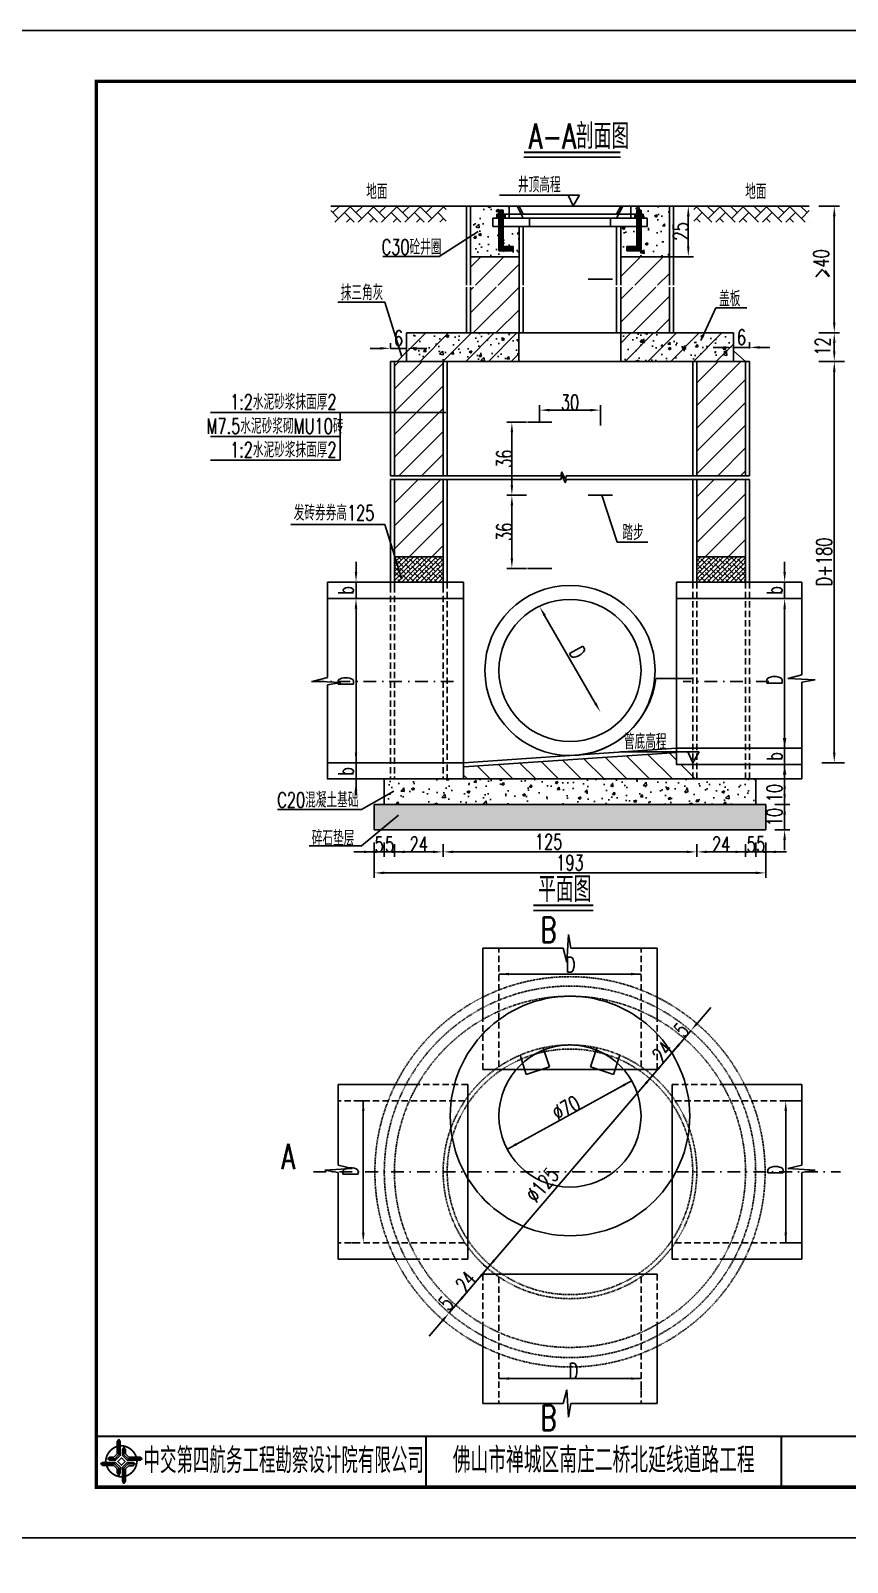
# Model space of a CAD drawing. Extents: x 5781 to 12795, y 1434 to 2653.
# Drawn here: x 8636.8 to 8797.8, y 2089.3 to 2391.2 of the extents above; entities that cross this region are included whole.
import ezdxf
from ezdxf.enums import TextEntityAlignment as Align

# ---------------------------------------------------------------- set-up
doc = ezdxf.new("R2010")
doc.units = 0
doc.header["$LTSCALE"] = 5
doc.header["$PDMODE"] = 32
doc.header["$PDSIZE"] = 0.3
doc.linetypes.add('DASHDOT', pattern=[1, 0.5, -0.25, 0, -0.25])
doc.linetypes.add('HIDDEN', pattern=[0.375, 0.25, -0.125])
doc.layers.get('0').update_dxf_attribs({"linetype": 'CONTINUOUS'})
doc.layers.get('Defpoints').update_dxf_attribs({"linetype": 'CONTINUOUS'})
for name, color, linetype in [('YOLLOW', 7, 'CONTINUOUS'), ('中心线', 2, 'DASHDOT'), ('图框', 7, 'CONTINUOUS'), ('填充', 8, 'CONTINUOUS'), ('尺寸标注', 4, 'CONTINUOUS'), ('文字', 7, 'CONTINUOUS'), ('文字字符', 7, 'CONTINUOUS'), ('结构', 7, 'CONTINUOUS'), ('结构1', 1, 'CONTINUOUS'), ('结构2', 7, 'CONTINUOUS'), ('钢筋', 1, 'CONTINUOUS'), ('钢筋2', 3, 'CONTINUOUS')]:
    doc.layers.add(name, color=color, linetype=linetype)
doc.styles.get("Standard").update_dxf_attribs({"font": 'simplex1.shx', "width": 0.7, "bigfont": 'hztxt.shx'})
doc.dimstyles.new('比例1：40', dxfattribs={"dimtxt": 3, "dimasz": 2, "dimexe": 1, "dimexo": 1, "dimgap": 0.5, "dimtad": 1, "dimlfac": 4, "dimzin": 13, "dimdsep": 46, "dimtxsty": 'Standard', "dimcen": -0.09, "dimclrd": 256, "dimclre": 256, "dimclrt": 7, "dimaunit": 1, "dimadec": 0, "dimazin": 0, "dimtfac": 0.0005, "dimtix": 1, "dimtmove": 2, "dimatfit": 3, "dimfxl": 0, "dimtolj": 1, "dimtzin": 13, "dimarcsym": 0})

# ---------------------------------------------------------------- blocks, each defined once
blk = doc.blocks.new('tb')
at = {"lineweight": -3}
h = blk.add_hatch(color=256, dxfattribs=at)
h.paths.add_polyline_path([(-1.23, -0.13), (-3.78, -0.14), (-4.14, -0.41), (-1.4, -0.44), (-0.56, -1.24), (-0.54, -2.62), (-0.27, -2.2), (-0.26, -1.06)])
h.paths.add_polyline_path([(0.13, -1.08), (0.14, -3.86), (0.41, -4.26), (0.44, -1.24), (1.25, -0.43), (2.66, -0.43), (2.26, -0.16), (1.07, -0.15)])
h.paths.add_polyline_path([(1.08, 0.3), (3.62, 0.3), (4.02, 0.56), (1.25, 0.57), (0.43, 1.39), (0.43, 2.8), (0.16, 2.41), (0.15, 1.24)])
h.paths.add_polyline_path([(-0.28, 1.21), (-0.28, 3.99), (-0.56, 4.39), (-0.57, 1.41), (-1.38, 0.6), (-2.74, 0.56), (-2.33, 0.3), (-1.2, 0.29)])
for p, q in [((-0.56, 4.39), (-0.57, 1.41)), ((-1.38, 0.6), (-2.74, 0.56)), ((-0.57, 1.41), (-1.38, 0.6)), ((0.43, 2.8), (0.43, 1.39)), ((0.43, 1.39), (1.25, 0.57)), ((1.25, 0.57), (4.02, 0.56)), ((-4.14, -0.41), (-1.4, -0.44)), ((-1.4, -0.44), (-0.56, -1.24)), ((-0.56, -1.24), (-0.54, -2.62)), ((0.41, -4.26), (0.44, -1.24)), ((0.44, -1.24), (1.25, -0.43)), ((1.25, -0.43), (2.66, -0.43))]:
    blk.add_line(p, q, dxfattribs=at)
at = {"lineweight": -3, "const_width": 0.35, "flags": 128}
for points in [[(-0.9, 3.02, 0.324167), (-3.16, -0.14)], [(2.88, 0.92, 0.324403), (-0.24, 3.15)], [(0.75, -2.86, 0.325418), (3.02, 0.26)], [(-2.98, -0.76, 0.322976), (0.14, -2.98)]]:
    blk.add_lwpolyline(points, format="xyb", dxfattribs=at)
at = {"lineweight": -3, "flags": 128}
for points in [[(-0.9, 3.99), (-0.9, 1.58), (-1.53, 0.91), (-2.34, 0.91), (-2.74, 0.56), (-2.33, 0.3), (-1.2, 0.29), (-0.28, 1.21), (-0.28, 3.99), (-0.56, 4.39)], [(-0.04, 0.77), (0.68, 0.04), (-0.04, -0.69), (-0.77, 0.05)], [(3.62, 0.92), (1.43, 0.92), (0.77, 1.54), (0.77, 2.38), (0.43, 2.8), (0.16, 2.41), (0.15, 1.24), (1.08, 0.3), (3.62, 0.3), (4.02, 0.56)], [(-3.73, -0.76), (-1.54, -0.76), (-0.89, -1.39), (-0.89, -2.21), (-0.54, -2.62), (-0.27, -2.2), (-0.26, -1.06), (-1.23, -0.13), (-3.78, -0.14), (-4.14, -0.41)], [(0.75, -3.85), (0.75, -1.43), (1.4, -0.78), (2.26, -0.78), (2.66, -0.43), (2.26, -0.16), (1.07, -0.15), (0.13, -1.08), (0.14, -3.86), (0.41, -4.26)]]:
    blk.add_lwpolyline(points, close=True, dxfattribs=at)
blk = doc.blocks.new('DIM')
at = {"layer": '尺寸标注'}
blk.add_solid([(-1, -0.125), (-1, 0.125), (0, 0)], dxfattribs=at)
blk = doc.blocks.new('123')
at = {"layer": '图框'}
blk.add_lwpolyline([(6201.38, 2092.12), (6201.38, 2389.12), (5781.38, 2389.12), (5781.38, 2092.12)], close=True, dxfattribs=at)
blk = doc.blocks.new('*D1805')
at = {"layer": 'Defpoints', "color": 0, "ltscale": 0.5}
for p in [(8787.35, 2249.75), (8785.46, 2246.55), (8787.35, 2246.55)]:
    blk.add_point(p, dxfattribs=at)
at = {"layer": '尺寸标注', "lineweight": -2, "ltscale": 0.5}
for p, q in [((8785.46, 2251.75), (8785.46, 2253.75)), ((8786.35, 2249.75), (8784.46, 2249.75)), ((8785.46, 2249.75), (8785.46, 2246.55)), ((8786.35, 2246.55), (8784.46, 2246.55)), ((8785.46, 2244.55), (8785.46, 2242.55))]:
    blk.add_line(p, q, dxfattribs=at)
at = {"layer": '尺寸标注', "ltscale": 0.5}
for points in [[(8785.12, 2251.75), (8785.79, 2251.75), (8785.46, 2249.75)], [(8785.12, 2244.55), (8785.79, 2244.55), (8785.46, 2246.55)]]:
    blk.add_solid(points, dxfattribs=at)
at = {"layer": '尺寸标注', "color": 7, "ltscale": 0.5, "insert": (8783.46, 2248.15), "char_height": 3, "attachment_point": 5, "rotation": 90}
blk.add_mtext('\\A1;b', dxfattribs=at)

msp = doc.modelspace()

# ---------------------------------------------------------------- hatches: boundary and pattern name
at = {"layer": '填充'}
h = msp.add_hatch(dxfattribs=at)
h.set_pattern_fill('AR-HBONE', color=8, scale=0.016, style=0)
h.set_pattern_definition([(45, (8990.6591, 2148.3971), (2e-16, 2.2989456), [4.8768, -1.6256]), (135, (8991.8086, 2149.5466), (2e-16, 2.2989456), [4.8768, -1.6256])])
h.paths.add_polyline_path([(8718.7482, 2356.5997), (8695.9823, 2356.5997), (8695.9823, 2353.3997), (8718.7482, 2353.3997)])
h = msp.add_hatch(dxfattribs=at)
h.set_pattern_fill('AR-CONC', color=8, scale=0.03, style=0)
h.set_pattern_definition([(50, (7427.643, 2790.806), (5.46554, -0.478173), [0.5715, -6.2865]), (355, (7427.643, 2790.806), (-1.057285, 5.7317), [0.4572, -5.0292]), (100.451, (7428.0986, 2790.766), (4.408275, 5.2535), [0.4857, -5.3427]), (46.1842, (7427.643, 2792.33), (8.13237, -1.26127), [0.85725, -9.42975]), (96.6356, (7428.321, 2792.225), (7.122127, 7.422767), [0.72855, -8.01405]), (351.184, (7427.643, 2792.33), (7.12214, 7.422754), [0.6858, -7.5438]), (21, (7428.405, 2791.949), (4.548446, -3.067966), [0.5715, -6.2865]), (326, (7428.405, 2791.949), (1.85406, 5.52564), [0.4572, -5.0292]), (71.4514, (7428.784, 2791.6933), (6.402495, 2.457686), [0.4857, -5.3427]), (37.5, (7427.6431, 2790.806), (0.092658, 2.5366512), [0, -4.96824, 0, -5.1054, 0, -5.04825]), (7.5, (7427.643, 2790.806), (2.00459, 3.005417), [0, -2.91084, 0, -4.85394, 0, -1.92405]), (327.5, (7425.9439, 2790.806), (4.067718, -0.1718623), [0, -1.905, 0, -5.9436, 0, -7.8867]), (317.5, (7425.182, 2790.806), (4.443875, 0.762795), [0, -2.4765, 0, -3.94716, 0, -5.6007])])
h.paths.add_polyline_path([(8729.1482, 2352.6004), (8727.9482, 2352.6004), (8727.9482, 2354.2004), (8728.7482, 2354.2004), (8728.7482, 2355.0004), (8729.1482, 2355.0004), (8729.1482, 2355.8004), (8729.9482, 2355.8004), (8729.9482, 2355.0004), (8731.1482, 2355.0004), (8731.1482, 2356.5618), (8723.5482, 2356.5618), (8723.5482, 2346.6004), (8733.1482, 2346.6004), (8733.1482, 2352.6004), (8731.1482, 2352.6004), (8729.9482, 2352.6004), (8729.9482, 2348.6004), (8731.9482, 2348.6004), (8731.9482, 2347.8004), (8729.1482, 2347.8004)])
h.paths.add_polyline_path([(8762.7482, 2356.5618), (8755.1482, 2356.5618), (8755.1482, 2355.0004), (8756.3482, 2355.0004), (8756.3482, 2355.8004), (8757.1482, 2355.8004), (8757.1482, 2355.0004), (8757.5482, 2355.0004), (8757.5482, 2354.2004), (8758.3482, 2354.2004), (8758.3482, 2352.6004), (8757.1482, 2352.6004), (8757.1482, 2347.8004), (8754.3482, 2347.8004), (8754.3482, 2348.6004), (8756.3482, 2348.6004), (8756.3482, 2352.6004), (8753.1482, 2352.6004), (8753.1482, 2346.6004), (8762.7482, 2346.6004)])
h = msp.add_hatch(dxfattribs=at)
h.set_pattern_fill('AR-HBONE', color=8, scale=0.016, style=0)
h.set_pattern_definition([(135, (8495.6374, 2148.3971), (-2e-16, 2.2989456), [4.8768, -1.6256]), (45, (8494.4879, 2149.5466), (-2e-16, 2.2989456), [4.8768, -1.6256])])
h.paths.add_polyline_path([(8767.5482, 2356.5997), (8790.3142, 2356.5997), (8790.3142, 2353.3997), (8767.5482, 2353.3997)])
h = msp.add_hatch(dxfattribs=at)
h.set_pattern_fill('ANSI31', color=8, style=0)
h.set_pattern_definition([(45, (7427.643, 2790.806), (-2.245064, 2.245064), [])])
h.paths.add_polyline_path([(8733.1482, 2341.0124), (8733.1482, 2346.6004), (8723.5482, 2346.6004), (8723.5482, 2341.0124)])
h.paths.add_polyline_path([(8723.5482, 2340.6378), (8723.5482, 2331.5997), (8733.1482, 2331.5997), (8733.1482, 2340.6378)])
h.paths.add_polyline_path([(8753.1482, 2331.5997), (8762.7482, 2331.5997), (8762.7482, 2340.6378), (8753.1482, 2340.6378)])
h.paths.add_polyline_path([(8753.1482, 2341.0124), (8762.7482, 2341.0124), (8762.7482, 2346.6004), (8753.1482, 2346.6004)])
h.paths.add_polyline_path([(8768.1482, 2303.45), (8777.7482, 2303.45), (8777.7482, 2325.9997), (8768.1482, 2325.9997)])
h.paths.add_polyline_path([(8718.1482, 2325.9997), (8708.5482, 2325.9997), (8708.5482, 2303.45), (8718.1482, 2303.45)])
h = msp.add_hatch(dxfattribs=at)
h.set_pattern_fill('AR-CONC', color=256, scale=0.03, style=0)
h.set_pattern_definition([(50, (7427.643, 2773.213), (5.46554, -0.478173), [0.5715, -6.2865]), (355, (7427.643, 2773.213), (-1.057285, 5.7317), [0.4572, -5.0292]), (100.451, (7428.0986, 2773.1734), (4.408275, 5.2535), [0.4857, -5.3427]), (46.1842, (7427.643, 2774.737), (8.13237, -1.26127), [0.85725, -9.42975]), (96.6356, (7428.321, 2774.632), (7.122127, 7.422767), [0.72855, -8.01405]), (351.184, (7427.643, 2774.737), (7.12214, 7.422754), [0.6858, -7.5438]), (21, (7428.405, 2774.356), (4.548446, -3.067966), [0.5715, -6.2865]), (326, (7428.405, 2774.356), (1.85406, 5.52564), [0.4572, -5.0292]), (71.4514, (7428.784, 2774.1006), (6.402495, 2.457686), [0.4857, -5.3427]), (37.5, (7427.6431, 2773.2132), (0.092658, 2.5366512), [0, -4.96824, 0, -5.1054, 0, -5.04825]), (7.5, (7427.643, 2773.2132), (2.00459, 3.005417), [0, -2.91084, 0, -4.85394, 0, -1.92405]), (327.5, (7425.9439, 2773.2132), (4.067718, -0.1718623), [0, -1.905, 0, -5.9436, 0, -7.8867]), (317.5, (7425.182, 2773.2132), (4.443875, 0.762795), [0, -2.4765, 0, -3.94716, 0, -5.6007])])
h.paths.add_polyline_path([(8733.0572, 2325.9997), (8733.0572, 2331.5997), (8710.9482, 2331.5997), (8710.9482, 2325.9997)])
h.paths.add_polyline_path([(8753.1482, 2331.5997), (8753.1482, 2325.9997), (8775.3482, 2325.9997), (8775.3482, 2331.5997)])
h = msp.add_hatch(dxfattribs=at)
h.set_pattern_fill('ANSI31', color=8, style=0)
h.set_pattern_definition([(45, (7121.7548, 1483.5654), (-2.245064, 2.245064), [])])
h.paths.add_polyline_path([(8718.1482, 2302.7259), (8708.5482, 2302.7259), (8708.5482, 2287.7909), (8708.6433, 2287.4836), (8718.1482, 2287.4836)])
h.paths.add_polyline_path([(8768.1482, 2287.4836), (8777.7482, 2287.4836), (8777.7482, 2302.7259), (8768.1482, 2302.7259)])
h = msp.add_hatch(dxfattribs=at)
h.set_pattern_fill('ANSI38', color=8, scale=0.2, style=0)
h.set_pattern_definition([(45, (7121.7548, 1483.56543), (-0.4490128, 0.4490128), []), (135, (7121.7548, 1483.56543), (-1.34703842, 0.4490128), [1.5875, -0.9525])])
h.paths.add_polyline_path([(8718.1482, 2287.4836), (8708.5482, 2287.4836), (8708.5482, 2282.4836), (8718.1482, 2282.4836)])
h.paths.add_polyline_path([(8777.7482, 2287.4836), (8768.1482, 2287.4836), (8768.1482, 2282.4836), (8777.7482, 2282.4836)])
h = msp.add_hatch(dxfattribs=at)
h.set_pattern_fill('ANSI31', color=8, style=0)
h.set_pattern_definition([(135, (17486.2965, 0), (2.245064, 2.245064), [])])
h.paths.add_polyline_path([(8764.2022, 2248.949), (8764.2022, 2246.5472), (8767.3482, 2246.5472), (8768.1482, 2246.5472), (8768.1482, 2243.7061), (8722.1482, 2243.7061), (8722.2022, 2246.1079)])
h = msp.add_hatch(dxfattribs=at)
h.set_pattern_fill('AR-CONC', color=8, scale=0.03, style=0)
h.set_pattern_definition([(50, (7961.755, 1187.5654), (5.46554, -0.478173), [0.5715, -6.2865]), (355, (7961.755, 1187.5654), (-1.057285, 5.7317), [0.4572, -5.0292]), (100.451, (7962.2103, 1187.5256), (4.408275, 5.2535), [0.4857, -5.3427]), (46.1842, (7961.755, 1189.0894), (8.13237, -1.26127), [0.85725, -9.42975]), (96.6356, (7962.4325, 1188.984), (7.122127, 7.422767), [0.72855, -8.01405]), (351.184, (7961.755, 1189.0894), (7.12214, 7.422754), [0.6858, -7.5438]), (21, (7962.517, 1188.7084), (4.548446, -3.067966), [0.5715, -6.2865]), (326, (7962.517, 1188.7084), (1.85406, 5.52564), [0.4572, -5.0292]), (71.4514, (7962.896, 1188.453), (6.402495, 2.457686), [0.4857, -5.3427]), (37.5, (7961.7548, 1187.5654), (0.092658, 2.5366512), [0, -4.96824, 0, -5.1054, 0, -5.04825]), (7.5, (7961.7548, 1187.5654), (2.00459, 3.005417), [0, -2.91084, 0, -4.85394, 0, -1.92405]), (327.5, (7960.0556, 1187.5654), (4.067718, -0.1718623), [0, -1.905, 0, -5.9436, 0, -7.8867]), (317.5, (7959.2936, 1187.5654), (4.443875, 0.762795), [0, -2.4765, 0, -3.94716, 0, -5.6007])])
h.paths.add_polyline_path([(8779.7482, 2238.7061), (8779.7482, 2243.7061), (8706.5482, 2243.7061), (8706.5482, 2238.7061)])
at = {"layer": '尺寸标注'}
h = msp.add_hatch(dxfattribs=at)
h.set_pattern_fill('ANSI31', color=256, style=0)
h.set_pattern_definition([(45, (7427.643, 2773.2132), (-2.245064, 2.245064), [])])
h.paths.add_polyline_path([(8733.0572, 2325.9997), (8733.0572, 2331.5997), (8710.9482, 2331.5997), (8710.9482, 2325.9997)])
h.paths.add_polyline_path([(8775.3482, 2325.9997), (8775.3482, 2331.5997), (8753.1482, 2331.5997), (8753.1482, 2325.9997)])
h = msp.add_hatch(dxfattribs=at)
h.set_pattern_fill('AR-SAND', color=8, scale=0.03, style=0)
h.set_pattern_definition([(37.5, (7961.7548, 1187.5654), (-0.0480009, 1.4682397), [0, -1.15824, 0, -1.2954, 0, -1.23825]), (7.5, (7961.7548, 1187.5654), (1.3485698, 2.1504753), [0, -0.62484, 0, -1.04394, 0, -0.40005]), (327.5, (7960.8176, 1187.5654), (2.3729771, 0.0043116), [0, -0.381, 0, -1.3716, 0, -1.7907]), (317.5, (7960.8176, 1187.5654), (2.2906694, 0.668788), [0, -0.1905, 0, -0.89916, 0, -1.0287])])
h.paths.add_polyline_path([(8781.7482, 2238.7061), (8704.5482, 2238.7061), (8704.5482, 2233.7061), (8781.7482, 2233.7061)])

# ---------------------------------------------------------------- linework, layer by layer
for p, q in [((8734.0834, 2366.2055), (8753.0849, 2366.2055)), ((8718.7482, 2356.5997), (8695.9823, 2356.5997)), ((8767.5482, 2356.5997), (8790.3142, 2356.5997)), ((8735.9454, 2217.8123), (8747.7429, 2217.8123))]:
    msp.add_line(p, q)
at = {"const_width": 0.4}
for points in [[(8734.0834, 2367.2055), (8753.0849, 2367.2055)], [(8735.9454, 2218.8123), (8747.7429, 2218.8123)]]:
    msp.add_lwpolyline(points, dxfattribs=at)
at = {"layer": 'YOLLOW'}
for p, q in [((8706.6775, 2293.8393), (8688.1163, 2293.8393)), ((8706.6775, 2293.8393), (8710.0046, 2283.0824)), ((8702.0639, 2237.7066), (8685.4932, 2237.7066)), ((8702.0639, 2230.5084), (8691.7451, 2230.5084))]:
    msp.add_line(p, q, dxfattribs=at)
at = {"layer": '中心线'}
for p, q in [((8720.2207, 2262.9061), (8692.1975, 2262.9061)), ((8782.329, 2262.9061), (8765.4495, 2262.9061)), ((8692.6099, 2166.2976), (8796.4924, 2166.2976))]:
    msp.add_line(p, q, dxfattribs=at)
at = {"layer": '图框'}
for points, const_width in [([(9029.7937, 2381.1667), (8649.7937, 2381.1667), (8649.7937, 2104.1667), (9029.7937, 2104.1667), (9029.7937, 2381.1667)], 0.7), ([(8649.7937, 2114.1667), (9029.7937, 2114.1667)], 0.4), ([(8714.7937, 2114.1667), (8714.7937, 2104.1667)], 0.4), ([(8784.7937, 2104.1667), (8784.7937, 2114.1667)], 0.4)]:
    msp.add_lwpolyline(points, dxfattribs=dict(at, const_width=const_width))
at = {"layer": '填充'}
for p, q in [((8695.5285, 2279.2836), (8701.9743, 2279.2836)), ((8704.5482, 2229.3386), (8702.5482, 2229.3386))]:
    msp.add_line(p, q, dxfattribs=at)
at = {"layer": '尺寸标注'}
for p, q in [((8742.7643, 2358.7732), (8729.2779, 2358.7732)), ((8742.7643, 2358.7732), (8745.0331, 2358.7732)), ((8743.7654, 2356.6131), (8742.7643, 2358.7732)), ((8745.0331, 2358.7732), (8743.7654, 2356.6131)), ((8763.7482, 2356.6004), (8767.4664, 2356.6004)), ((8766.4664, 2354.6004), (8766.4664, 2348.6004)), ((8792.2005, 2356.5997), (8796.2404, 2356.5997)), ((8795.2404, 2354.5997), (8795.2404, 2333.5997)), ((8717.3838, 2346.6288), (8725.0461, 2351.6158)), ((8717.3838, 2346.6288), (8706.2328, 2346.6288)), ((8762.9482, 2346.6004), (8767.4664, 2346.6004)), ((8793.462, 2343.8899), (8794.3213, 2342.7047)), ((8706.6775, 2337.6586), (8697.392, 2337.6586)), ((8706.6775, 2337.6586), (8710.0046, 2326.9017)), ((8769.0091, 2330.2266), (8771.9147, 2336.5429)), ((8777.9919, 2336.5429), (8771.9147, 2336.5429)), ((8792.2005, 2331.5997), (8796.2404, 2331.5997)), ((8792.2005, 2331.5997), (8796.2404, 2331.5997)), ((8705.7482, 2328.563), (8703.7482, 2328.563)), ((8707.7482, 2328.4997), (8707.7482, 2329.563)), ((8707.7482, 2328.563), (8710.9482, 2328.563)), ((8709.1026, 2325.9997), (8710.9482, 2327.8454)), ((8710.9482, 2328.4997), (8710.9482, 2329.563)), ((8712.9482, 2328.563), (8714.9482, 2328.563)), ((8773.3482, 2328.7488), (8771.3482, 2328.7488)), ((8775.3482, 2328.4997), (8775.3482, 2329.7488)), ((8775.3482, 2328.7488), (8778.5482, 2328.7488)), ((8777.7482, 2325.9997), (8775.3482, 2328.0997)), ((8778.5482, 2328.4997), (8778.5482, 2329.7488)), ((8780.5482, 2328.7488), (8782.5482, 2328.7488)), ((8795.2404, 2327.9997), (8795.2404, 2329.5997)), ((8792.2005, 2325.9997), (8796.2404, 2325.9997)), ((8792.2005, 2325.9997), (8796.2404, 2325.9997)), ((8792.761, 2325.9997), (8797.2404, 2325.9997)), ((8795.2404, 2248.9061), (8795.2404, 2323.9997)), ((8718.6906, 2315.94), (8672.2835, 2315.94)), ((8697.8776, 2306.5254), (8697.8776, 2315.94)), ((8737.1482, 2314.1997), (8737.1482, 2317.3908)), ((8739.1482, 2316.3908), (8747.1482, 2316.3908)), ((8749.1482, 2313.376), (8749.1482, 2317.3908)), ((8734.5482, 2313.9997), (8730.6948, 2313.9997)), ((8731.6948, 2311.9997), (8731.6948, 2301.5997)), ((8697.8776, 2311.1882), (8672.2835, 2311.1882)), ((8697.8776, 2306.5254), (8672.2835, 2306.5254)), ((8734.5482, 2299.5997), (8730.6948, 2299.5997)), ((8734.5482, 2299.5997), (8730.6948, 2299.5997)), ((8731.6948, 2287.1997), (8731.6948, 2297.5997)), ((8752.4714, 2290.3519), (8749.4478, 2299.5997)), ((8758.4903, 2290.3519), (8752.4714, 2290.3519)), ((8700.9743, 2284.4836), (8700.9743, 2286.4836)), ((8734.5482, 2285.1997), (8730.6948, 2285.1997)), ((8785.4557, 2284.4836), (8785.4557, 2286.4836)), ((8700.9743, 2279.2836), (8700.9743, 2282.4836)), ((8785.4557, 2279.2836), (8785.4557, 2282.4836)), ((8788.6151, 2279.2836), (8784.6718, 2279.2836)), ((8700.9743, 2277.2836), (8700.9743, 2246.9061)), ((8700.9743, 2277.2836), (8700.9743, 2275.2836)), ((8738.1517, 2275.9378), (8748.1448, 2258.6293)), ((8785.4557, 2277.2836), (8785.4557, 2248.9061)), ((8785.4557, 2277.2836), (8785.4557, 2275.2836)), ((8766.3467, 2249.0655), (8753.1295, 2249.0655)), ((8767.3479, 2246.9055), (8766.3467, 2249.0655)), ((8766.3467, 2249.0655), (8768.6155, 2249.0655)), ((8768.6155, 2249.0655), (8767.3479, 2246.9055)), ((8788.6151, 2249.7472), (8784.6718, 2249.7472)), ((8785.4557, 2245.7061), (8785.4557, 2249.7472)), ((8700.9743, 2245.7061), (8700.9743, 2247.7061)), ((8700.9743, 2246.9061), (8700.9743, 2242.5472)), ((8792.761, 2246.9061), (8797.2404, 2246.9061)), ((8700.9743, 2243.7061), (8700.9743, 2240.5061)), ((8783.514, 2243.7061), (8786.4557, 2243.7061)), ((8785.4557, 2243.7061), (8785.4557, 2238.7061)), ((8785.4557, 2240.7061), (8785.4557, 2242.7061)), ((8702.0639, 2237.7066), (8708.4418, 2241.3346)), ((8702.0639, 2230.5084), (8709.3476, 2236.5614)), ((8783.514, 2238.7061), (8786.4557, 2238.7061)), ((8783.514, 2238.7061), (8786.4557, 2238.7061)), ((8785.4557, 2238.7061), (8785.4557, 2233.7061)), ((8785.4557, 2236.7061), (8785.4557, 2234.7061)), ((8783.514, 2233.7061), (8786.4557, 2233.7061)), ((8704.5482, 2231.2061), (8704.5482, 2228.3386)), ((8704.5482, 2231.2061), (8704.5482, 2224.2006)), ((8706.5482, 2231.2061), (8706.5482, 2228.3386)), ((8706.5482, 2230.8535), (8706.5482, 2228.3386)), ((8708.5482, 2230.8535), (8708.5482, 2228.3386)), ((8708.5482, 2230.8535), (8708.5482, 2228.3386)), ((8718.1482, 2230.8535), (8718.1482, 2228.3386)), ((8718.1482, 2230.8535), (8718.1482, 2228.3386)), ((8768.1482, 2230.8535), (8768.1482, 2228.3386)), ((8768.1482, 2230.8535), (8768.1482, 2228.3386)), ((8777.7482, 2230.8535), (8777.7482, 2228.3386)), ((8779.7482, 2231.2061), (8779.7482, 2228.3386)), ((8779.7482, 2230.8535), (8779.7482, 2228.3386)), ((8781.7482, 2231.2061), (8781.7482, 2228.3386)), ((8781.7482, 2231.2061), (8781.7482, 2224.2006)), ((8785.4557, 2231.7061), (8785.4557, 2229.7061)), ((8702.5482, 2229.3386), (8700.5482, 2229.3386)), ((8706.5482, 2229.3386), (8704.5482, 2229.3386)), ((8706.5482, 2229.3386), (8714.6149, 2229.3386)), ((8708.5482, 2229.3386), (8710.5482, 2229.3386)), ((8710.5482, 2229.3386), (8716.1482, 2229.3386)), ((8720.1482, 2229.3386), (8766.1482, 2229.3386)), ((8770.1482, 2229.3386), (8775.7482, 2229.3386)), ((8775.7482, 2229.3386), (8773.7482, 2229.3386)), ((8777.7482, 2229.3386), (8775.7482, 2229.3386)), ((8777.7482, 2229.3386), (8785.8149, 2229.3386)), ((8779.7482, 2229.3386), (8781.7482, 2229.3386)), ((8783.7482, 2229.3386), (8785.7482, 2229.3386)), ((8706.5482, 2225.2006), (8779.7482, 2225.2006)), ((8768.2617, 2195.611), (8770.9075, 2198.6993)), ((8766.9605, 2194.0922), (8719.336, 2138.503)), ((8760.7146, 2186.8018), (8764.358, 2191.0545)), ((8764.358, 2191.0545), (8763.0568, 2189.5357)), ((8759.4134, 2185.283), (8726.8831, 2147.3122)), ((8755.3799, 2184.2776), (8730.8484, 2170.7887)), ((8753.6274, 2183.3139), (8732.6009, 2171.7524)), ((8701.0541, 2180.2976), (8702.404, 2180.2976)), ((8702.404, 2180.2976), (8702.404, 2154.2976)), ((8788.6151, 2180.2976), (8784.6718, 2180.2976)), ((8785.6729, 2178.2976), (8785.6718, 2152.2976)), ((8700.0541, 2152.2976), (8701.404, 2152.2976)), ((8788.6151, 2152.2976), (8784.6718, 2152.2976)), ((8726.7312, 2147.4424), (8726.1237, 2147.9629)), ((8725.5819, 2145.7934), (8721.9385, 2141.5407)), ((8721.9385, 2141.5407), (8723.2397, 2143.0595)), ((8718.0348, 2136.9842), (8715.389, 2133.8959)), ((8757.1482, 2123.2034), (8757.1482, 2124.5533))]:
    msp.add_line(p, q, dxfattribs=at)
at = {"layer": '尺寸标注', "color": 1}
msp.add_line((8704.5482, 2238.7061), (8781.7482, 2238.7061), dxfattribs=at)
at = {"layer": '尺寸标注', "ltscale": 0.5}
for p, q in [((8729.1482, 2205.2658), (8757.1482, 2205.2658)), ((8729.1482, 2125.5533), (8757.1482, 2125.5533))]:
    msp.add_line(p, q, dxfattribs=at)
at = {"layer": '尺寸标注', "color": 0, "linetype": 'HIDDEN', "ltscale": 0.1}
msp.add_circle((8743.1482, 2166.2976), 38.4552, dxfattribs=at)
at = {"layer": '文字'}
for points in [[(8738.6482, 2216.8318, 0, 0.7, 0), (8740.6482, 2216.8318, 0, 0, 0), (8743.1482, 2216.8318, 0, 0, 0), (8743.1482, 2212.035, 0, 0, 0)], [(8684.9444, 2170.6217, 0, 0.7, 0), (8684.9444, 2168.6217, 0, 0, 0), (8684.9444, 2166.1217, 0, 0, 0), (8689.7412, 2166.1217, 0, 0, 0)], [(8738.6482, 2115.1222, 0, 0.7, 0), (8740.6482, 2115.1222, 0, 0, 0), (8743.1482, 2115.1222, 0, 0, 0), (8743.1482, 2119.919, 0, 0, 0)]]:
    msp.add_lwpolyline(points, format="xyseb", dxfattribs=at)
at = {"layer": '结构'}
for p, q in [((8731.1482, 2354.2004), (8755.1482, 2354.2004)), ((8755.1482, 2352.6004), (8731.1482, 2352.6004)), ((8788.8151, 2282.493), (8788.8151, 2264.2206)), ((8695.3285, 2281.6836), (8695.3285, 2268.75)), ((8695.3285, 2263.6937), (8695.3285, 2268.75)), ((8695.3285, 2263.6937), (8692.6099, 2263.0013)), ((8788.8151, 2264.2206), (8786.0965, 2263.5282)), ((8692.6099, 2263.0013), (8698.0023, 2262.6891)), ((8698.0023, 2262.6891), (8695.3285, 2262.2273)), ((8695.3285, 2246.9061), (8695.3285, 2262.2273)), ((8786.0965, 2263.5282), (8791.489, 2263.216)), ((8791.489, 2263.216), (8788.8151, 2262.7542)), ((8788.8151, 2243.7061), (8788.8151, 2262.7654)), ((8742.5262, 2207.6388), (8742.8384, 2213.0312)), ((8742.8384, 2213.0312), (8743.3001, 2210.3574)), ((8725.9482, 2196.3196), (8725.9482, 2210.3574)), ((8725.9482, 2210.3574), (8741.8337, 2210.3574)), ((8741.8337, 2210.3574), (8742.5262, 2207.6388)), ((8743.3001, 2210.3574), (8760.3482, 2210.3574)), ((8760.3482, 2196.3196), (8760.3482, 2210.3574)), ((8760.3482, 2186.4536), (8725.9482, 2186.4536)), ((8713.1263, 2183.4976), (8697.4814, 2183.4976)), ((8697.4814, 2183.4976), (8697.4814, 2167.6121)), ((8722.9923, 2149.0976), (8722.9923, 2183.4976)), ((8763.3042, 2149.0976), (8763.3042, 2183.4976)), ((8773.1702, 2183.4976), (8788.8151, 2183.4976)), ((8788.8151, 2183.4976), (8788.8151, 2167.6121)), ((8697.4814, 2167.6121), (8700.2, 2166.9197)), ((8788.8151, 2167.6121), (8786.0965, 2166.9197)), ((8700.2, 2166.9197), (8694.8075, 2166.6075)), ((8694.8075, 2166.6075), (8697.4814, 2166.1457)), ((8697.4814, 2166.1457), (8697.4814, 2149.0976)), ((8786.0965, 2166.9197), (8791.489, 2166.6075)), ((8791.489, 2166.6075), (8788.8151, 2166.1457)), ((8788.8151, 2166.1457), (8788.8151, 2149.0976)), ((8713.1263, 2149.0976), (8697.4814, 2149.0976)), ((8773.1702, 2149.0976), (8788.8151, 2149.0976)), ((8760.3482, 2146.1416), (8725.9482, 2146.1416)), ((8725.9482, 2136.2756), (8725.9482, 2120.6308)), ((8760.3482, 2136.2756), (8760.3482, 2120.6308)), ((8741.8337, 2120.6308), (8742.5262, 2123.3493)), ((8742.5262, 2123.3493), (8742.8384, 2117.9569)), ((8725.9482, 2120.6308), (8741.8337, 2120.6308)), ((8742.8384, 2117.9569), (8743.3001, 2120.6308)), ((8743.3001, 2120.6308), (8760.3482, 2120.6308))]:
    msp.add_line(p, q, dxfattribs=at)
at = {"layer": '结构', "color": 2, "linetype": 'HIDDEN'}
for p, q in [((8729.1482, 2187.0099), (8729.1482, 2210.3574)), ((8757.1482, 2187.0099), (8757.1482, 2210.3574)), ((8725.9482, 2186.4536), (8725.9482, 2196.3196)), ((8760.3482, 2186.4536), (8760.3482, 2196.3196)), ((8722.9923, 2183.4976), (8713.1263, 2183.4976)), ((8763.3042, 2183.4976), (8773.1702, 2183.4976)), ((8722.4359, 2180.2976), (8697.4814, 2180.2976)), ((8763.8606, 2180.2976), (8788.8151, 2180.2976)), ((8722.4359, 2152.2976), (8697.4814, 2152.2976)), ((8763.8606, 2152.2976), (8788.8151, 2152.2976)), ((8722.9923, 2149.0976), (8713.1263, 2149.0976)), ((8763.3042, 2149.0976), (8773.1702, 2149.0976)), ((8725.9482, 2146.1416), (8725.9482, 2136.2756)), ((8760.3482, 2146.1416), (8760.3482, 2136.2756)), ((8729.1482, 2145.5853), (8729.1482, 2120.6308)), ((8757.1482, 2145.5853), (8757.1482, 2120.6308))]:
    msp.add_line(p, q, dxfattribs=at)
at = {"layer": '结构'}
for points in [[(8707.7482, 2303.45), (8741.3677, 2303.45), (8741.5716, 2304.1742), (8742.2179, 2302.847), (8742.445, 2303.45), (8778.5482, 2303.45)], [(8707.7482, 2302.7259), (8741.3677, 2302.7259), (8741.5716, 2303.4501), (8742.2179, 2302.1228), (8742.445, 2302.7259), (8778.5482, 2302.7259)]]:
    msp.add_lwpolyline(points, dxfattribs=at)
for centre, radius in [((8743.1513, 2265.0927), 16.7661), ((8743.1513, 2265.0927), 14), ((8743.1482, 2177.2976), 23.6), ((8743.1482, 2177.2976), 14)]:
    msp.add_circle(centre, radius, dxfattribs=at)
at = {"layer": '结构1', "linetype": 'HIDDEN'}
for p, q in [((8768.1482, 2282.4836), (8768.1482, 2243.7061)), ((8777.7482, 2282.4836), (8777.7482, 2243.7061)), ((8708.5482, 2281.6836), (8708.5482, 2243.7061)), ((8718.1482, 2281.6836), (8718.1482, 2243.7061))]:
    msp.add_line(p, q, dxfattribs=at)
at = {"layer": '结构1'}
for p, q in [((8760.0667, 2263.4948), (8767.3482, 2263.4948)), ((8764.2022, 2248.949), (8722.2022, 2246.1079)), ((8779.7482, 2243.7061), (8706.5482, 2243.7061)), ((8706.5482, 2243.7061), (8706.5482, 2238.7061)), ((8779.7482, 2238.7061), (8779.7482, 2243.7061)), ((8704.5482, 2238.7061), (8704.5482, 2233.7061)), ((8781.7482, 2233.7061), (8781.7482, 2238.7061)), ((8704.5482, 2233.7061), (8781.7482, 2233.7061))]:
    msp.add_line(p, q, dxfattribs=at)
for points in [[(8710.9482, 2325.9997), (8733.0572, 2325.9997), (8733.0572, 2331.5997), (8710.9482, 2331.5997)], [(8753.1482, 2331.5997), (8775.3482, 2331.5997), (8775.3482, 2325.9997), (8753.1482, 2325.9997)], [(8708.5482, 2287.4836), (8718.1482, 2287.4836), (8718.1482, 2282.4836), (8708.5482, 2282.4836)], [(8768.1482, 2287.4836), (8777.7482, 2287.4836), (8777.7482, 2282.4836), (8768.1482, 2282.4836)], [(8695.3285, 2282.4836), (8722.1482, 2282.4836), (8722.1482, 2279.2836), (8695.3285, 2279.2836)], [(8764.1482, 2282.4836), (8788.8151, 2282.4836), (8788.8151, 2279.2836), (8764.1482, 2279.2836)], [(8764.1482, 2249.7472), (8788.8151, 2249.7472), (8788.8151, 2246.5472), (8764.1482, 2246.5472)], [(8695.3285, 2246.9061), (8722.1482, 2246.9061), (8722.1482, 2243.7061), (8695.3285, 2243.7061)]]:
    msp.add_lwpolyline(points, close=True, dxfattribs=at)
at = {"layer": '结构1', "linetype": 'HIDDEN', "ltscale": 0.1}
for radius in [34.6, 25]:
    msp.add_circle((8743.1482, 2166.2976), radius, dxfattribs=at)
at = {"layer": '结构1'}
msp.add_arc((8743.0013, 2265.5238), 17.1856, 271.266888, 353.219705, dxfattribs=at)
at = {"layer": '结构2'}
for p, q in [((8722.1482, 2282.4836), (8695.3285, 2282.4836)), ((8788.8151, 2282.4836), (8764.1482, 2282.4836)), ((8764.1482, 2282.4836), (8764.1482, 2246.5472)), ((8722.1482, 2279.2836), (8695.3285, 2279.2836)), ((8722.1482, 2281.6836), (8722.1482, 2246.9061)), ((8788.8151, 2279.2836), (8764.1482, 2279.2836)), ((8722.1482, 2246.9061), (8695.3285, 2246.9061)), ((8722.1482, 2243.7061), (8695.3285, 2243.7061)), ((8788.8151, 2243.7061), (8764.1482, 2243.7061))]:
    msp.add_line(p, q, dxfattribs=at)
at = {"layer": '结构2', "linetype": 'Continuous'}
msp.add_lwpolyline([(8710.9482, 2331.5997), (8775.3482, 2331.5997), (8775.3482, 2325.9997), (8710.9482, 2325.9997)], close=True, dxfattribs=at)
at = {"layer": '结构2', "linetype": 'HIDDEN', "ltscale": 0.1}
for radius in [36.6, 24.2]:
    msp.add_circle((8743.1482, 2166.2976), radius, dxfattribs=at)
at = {"layer": '钢筋', "linetype": 'Continuous'}
for p, q in [((8719.5482, 2356.6004), (8766.7482, 2356.6004)), ((8723.5482, 2356.6004), (8723.5482, 2346.6004)), ((8762.7482, 2356.6004), (8762.7482, 2346.6004)), ((8733.1482, 2352.6004), (8733.1482, 2346.6004)), ((8753.1482, 2352.6004), (8753.1482, 2346.6004)), ((8723.5482, 2346.6004), (8723.5482, 2341.0124)), ((8733.1482, 2346.6004), (8733.1482, 2331.5997)), ((8753.1482, 2346.6004), (8753.1482, 2341.0124)), ((8762.7482, 2346.6004), (8762.7482, 2341.0124)), ((8723.5482, 2340.6378), (8723.5482, 2331.5997)), ((8753.1482, 2340.6378), (8753.1482, 2331.5997)), ((8762.7482, 2340.6378), (8762.7482, 2331.5997)), ((8707.7482, 2325.9997), (8718.9482, 2325.9997)), ((8708.5482, 2325.9997), (8708.5482, 2303.45)), ((8718.1482, 2325.9997), (8718.1482, 2303.45)), ((8767.3482, 2325.9997), (8778.5482, 2325.9997)), ((8768.1482, 2325.9997), (8768.1482, 2303.45)), ((8777.7482, 2325.9997), (8777.7482, 2303.45)), ((8708.5482, 2302.7259), (8708.5482, 2281.6836)), ((8718.1482, 2302.7259), (8718.1482, 2281.6836)), ((8768.1482, 2302.7259), (8768.1482, 2282.4836)), ((8777.7482, 2302.7259), (8777.7482, 2282.4836))]:
    msp.add_line(p, q, dxfattribs=at)
at = {"layer": '钢筋'}
for p, q in [((8729.9482, 2355.0004), (8756.3482, 2355.0004)), ((8731.1482, 2356.6004), (8731.1482, 2354.2004)), ((8732.7498, 2356.6004), (8733.9498, 2354.2004)), ((8733.1482, 2356.6004), (8733.9482, 2355.0004)), ((8753.5467, 2356.6004), (8752.3467, 2354.2004)), ((8753.1482, 2356.6004), (8752.3482, 2355.0004)), ((8755.1482, 2356.6004), (8755.1482, 2354.2004)), ((8727.9482, 2354.2004), (8731.1482, 2354.2004)), ((8727.9482, 2354.2004), (8727.9482, 2352.6004)), ((8727.9482, 2352.6004), (8735.1482, 2352.6004)), ((8733.9498, 2354.2004), (8735.1482, 2354.2004)), ((8735.1482, 2354.2004), (8735.1482, 2352.6004)), ((8752.3467, 2354.2004), (8751.1482, 2354.2004)), ((8751.1482, 2354.2004), (8751.1482, 2352.6004)), ((8758.3482, 2352.6004), (8751.1482, 2352.6004)), ((8755.1482, 2354.2004), (8758.3482, 2354.2004)), ((8758.3482, 2354.2004), (8758.3482, 2352.6004)), ((8723.5482, 2346.6004), (8733.1482, 2346.6004)), ((8753.1482, 2346.6004), (8762.7482, 2346.6004))]:
    msp.add_line(p, q, dxfattribs=at)
at = {"layer": '钢筋', "color": 3, "linetype": 'HIDDEN'}
for p, q in [((8718.9482, 2282.4836), (8718.9482, 2246.9061)), ((8767.3482, 2282.4836), (8767.3482, 2243.7061)), ((8778.5482, 2282.4836), (8778.5482, 2243.7061)), ((8707.7482, 2281.6836), (8707.7482, 2243.7061)), ((8718.9482, 2246.5472), (8718.9482, 2243.7061))]:
    msp.add_line(p, q, dxfattribs=at)
at = {"layer": '钢筋2'}
for p, q in [((8767.5482, 2356.5997), (8718.7482, 2356.5997)), ((8751.5482, 2342.1997), (8746.7482, 2342.1997)), ((8739.5482, 2313.9997), (8734.7482, 2313.9997)), ((8751.5482, 2299.5997), (8746.7482, 2299.5997)), ((8739.5482, 2285.1997), (8734.7482, 2285.1997)), ((8733.2999, 2189.2731), (8734.5407, 2185.4704)), ((8737.8631, 2190.7621), (8739.1039, 2186.9594)), ((8748.4334, 2190.7621), (8747.1926, 2186.9594)), ((8752.9966, 2189.2731), (8751.7558, 2185.4704)), ((8739.1039, 2186.9594), (8734.5407, 2185.4704)), ((8747.1926, 2186.9594), (8751.7558, 2185.4704))]:
    msp.add_line(p, q, dxfattribs=at)
at = {"layer": '钢筋2', "linetype": 'Continuous'}
for p, q in [((8722.7482, 2356.6004), (8722.7482, 2341.0124)), ((8763.5482, 2356.6004), (8763.5482, 2341.0124)), ((8733.9482, 2352.6004), (8733.9482, 2341.0124)), ((8752.3482, 2352.6004), (8752.3482, 2341.0124)), ((8722.7482, 2340.6378), (8722.7482, 2331.5997)), ((8733.9482, 2340.6378), (8733.9482, 2331.5997)), ((8752.3482, 2340.6378), (8752.3482, 2331.5997)), ((8763.5482, 2340.6378), (8763.5482, 2331.5997)), ((8707.7482, 2325.9997), (8707.7482, 2303.45)), ((8718.9482, 2325.9997), (8718.9482, 2303.45)), ((8767.3482, 2325.9997), (8767.3482, 2303.45)), ((8778.5482, 2325.9997), (8778.5482, 2303.45)), ((8707.7482, 2302.7259), (8707.7482, 2281.6836)), ((8718.9482, 2302.7259), (8718.9482, 2281.6836)), ((8767.3482, 2302.7259), (8767.3482, 2282.4836)), ((8778.5482, 2302.7259), (8778.5482, 2282.4836)), ((8764.1482, 2249.7472), (8722.1482, 2246.9061))]:
    msp.add_line(p, q, dxfattribs=at)
at = {"layer": '钢筋2', "color": 7, "linetype": 'Continuous'}
for p, q in [((8728.7482, 2355.0004), (8728.7482, 2354.2004)), ((8728.7482, 2355.0004), (8730.3482, 2355.0004)), ((8728.7482, 2354.8004), (8730.3482, 2354.8004)), ((8728.7482, 2354.6004), (8730.3482, 2354.6004)), ((8728.7482, 2354.4004), (8730.3482, 2354.4004)), ((8729.1482, 2355.8004), (8729.9482, 2355.8004)), ((8729.1482, 2355.8004), (8729.1482, 2347.8004)), ((8729.3482, 2355.8004), (8729.3482, 2348.0004)), ((8729.5482, 2355.8004), (8729.5482, 2348.2004)), ((8729.7482, 2355.8004), (8729.7482, 2348.4004)), ((8729.9482, 2355.8004), (8729.9482, 2348.6004)), ((8730.3482, 2355.0004), (8730.3482, 2354.2004)), ((8755.9482, 2355.0004), (8755.9482, 2354.2004)), ((8757.5482, 2355.0004), (8755.9482, 2355.0004)), ((8757.5482, 2354.8004), (8755.9482, 2354.8004)), ((8757.5482, 2354.6004), (8755.9482, 2354.6004)), ((8757.5482, 2354.4004), (8755.9482, 2354.4004)), ((8757.1482, 2355.8004), (8756.3482, 2355.8004)), ((8756.3482, 2355.8004), (8756.3482, 2348.6004)), ((8756.5482, 2355.8004), (8756.5482, 2348.4004)), ((8756.7482, 2355.8004), (8756.7482, 2348.2004)), ((8756.9482, 2355.8004), (8756.9482, 2348.0004)), ((8757.1482, 2355.8004), (8757.1482, 2347.8004)), ((8757.5482, 2355.0004), (8757.5482, 2354.2004)), ((8729.5482, 2348.2004), (8731.9482, 2348.2004)), ((8729.7482, 2348.4004), (8731.9482, 2348.4004)), ((8729.9482, 2348.6004), (8731.9482, 2348.6004)), ((8731.9482, 2348.6004), (8731.9482, 2347.8004)), ((8754.3482, 2348.6004), (8754.3482, 2347.8004)), ((8756.3482, 2348.6004), (8754.3482, 2348.6004)), ((8756.5482, 2348.4004), (8754.3482, 2348.4004)), ((8756.7482, 2348.2004), (8754.3482, 2348.2004)), ((8729.1482, 2347.8004), (8731.9482, 2347.8004)), ((8729.3482, 2348.0004), (8731.9482, 2348.0004)), ((8756.9482, 2348.0004), (8754.3482, 2348.0004)), ((8757.1482, 2347.8004), (8754.3482, 2347.8004))]:
    msp.add_line(p, q, dxfattribs=at)

# ---------------------------------------------------------------- block references
at = {"layer": '图框', "lineweight": -3}
msp.add_blockref('tb', (8654.7894, 2109.1721), dxfattribs=at)
at = {"layer": '填充', "yscale": 2, "zscale": 2}
for p, xscale, rotation in [((8766.4664, 2356.6004), 2, 90), ((8700.9743, 2279.2836), 2, 90), ((8785.4557, 2249.7472), 2, 270), ((8700.9743, 2246.9061), 2, 270), ((8785.4557, 2246.5472), -2, 270), ((8785.6729, 2180.2976), 2, 90), ((8785.6718, 2152.2976), 2, 270)]:
    msp.add_blockref('DIM', p, dxfattribs=dict(at, xscale=xscale, rotation=rotation))
at = {"layer": '尺寸标注'}
for p in [(2838.4169, 2.046), (2838.4169, -294.954)]:
    msp.add_blockref('123', p, dxfattribs=at)
at = {"layer": '尺寸标注', "yscale": 2, "zscale": 2}
for p, xscale, rotation in [((8795.2404, 2356.5997), 2, 90), ((8766.4664, 2346.6004), 2, 270), ((8795.2404, 2331.5997), 2, 270), ((8795.2404, 2331.5997), 2, 90), ((8710.9482, 2328.563), 2, 180), ((8778.5482, 2328.7488), 2, 180), ((8795.2404, 2325.9997), 2, 270), ((8795.2404, 2325.9997), 2, 90), ((8737.1482, 2316.3908), 2, 180), ((8731.6948, 2313.9997), 2, 90), ((8731.6948, 2299.5997), 2, 270), ((8731.6948, 2299.5997), 2, 90), ((8731.6948, 2285.1997), 2, 270), ((8700.9743, 2282.4836), 2, 270), ((8785.4557, 2282.4836), 2, 270), ((8700.9743, 2279.2836), 2, 90), ((8785.4557, 2279.2836), 2, 90), ((8785.4557, 2279.2836), 2, 90), ((8737.1517, 2277.6699), 2.000000000000164, 119.9999999999973), ((8749.1448, 2256.8973), 2.000000000000165, 299.9999999999972), ((8700.9743, 2246.9061), 2, 270), ((8795.2404, 2246.9061), 2, 270), ((8700.9743, 2243.3472), 2, 90), ((8785.4557, 2243.7061), -2, 270), ((8785.4557, 2238.7061), 2, 270), ((8785.4557, 2238.7061), 2, 90), ((8785.4557, 2233.7061), 2, 90), ((8706.5482, 2229.3386), 2, 180), ((8708.5482, 2229.3386), 2, 180), ((8708.5482, 2229.3386), 2, 180), ((8718.1482, 2229.3386), 2, 180), ((8768.1482, 2229.3386), 2, 180), ((8779.7482, 2229.3386), 2, 180), ((8781.7482, 2229.3386), 2, 180), ((8704.5482, 2225.2006), 2, 180), ((8757.1482, 2205.2658), -2, 180), ((8766.9605, 2194.0922), 1.999999999999915, 229.4126044288992), ((8765.6593, 2192.5733), 1.999999999999916, 49.41260442889924), ((8765.6593, 2192.5733), 1.999999999999916, 49.41260442889924), ((8759.4134, 2185.283), 1.999999999999916, 49.41260442889924), ((8759.4134, 2185.283), 2.000000000000335, 229.4126044288752), ((8755.3799, 2184.2776), 1.999999999999628, 28.80454625968022), ((8702.404, 2180.2976), 2, 90), ((8730.8484, 2170.7887), 1.999999999999627, 208.8045462596803), ((8702.404, 2152.2976), 2, 270), ((8726.8831, 2147.3122), 1.999999999999916, 49.41260442889924), ((8726.8831, 2147.3122), 2.000000000000335, 229.4126044288752), ((8720.6372, 2140.0219), 2.000000000000335, 229.4126044288752), ((8720.6372, 2140.0219), 1.999999999999571, 229.4126044288908), ((8719.336, 2138.503), 1.999999999999571, 49.41260442889077), ((8729.1482, 2125.5533), 2, 180)]:
    msp.add_blockref('DIM', p, dxfattribs=dict(at, xscale=xscale, rotation=rotation))
for p, xscale in [((8707.7482, 2328.563), 2), ((8775.3482, 2328.7488), 2), ((8749.1482, 2316.3908), 2), ((8704.5482, 2229.3386), 2), ((8706.5482, 2229.3386), 2), ((8718.1482, 2229.3386), 2), ((8768.1482, 2229.3386), 2), ((8777.7482, 2229.3386), 2), ((8777.7482, 2229.3386), 2), ((8779.7482, 2229.3386), 2), ((8781.7482, 2225.2006), 2), ((8729.1482, 2205.2658), -2), ((8757.1482, 2125.5533), 2)]:
    msp.add_blockref('DIM', p, dxfattribs=dict(at, xscale=xscale))

# ---------------------------------------------------------------- texts
at = {"layer": '图框', "color": 7}
for s, width, p in [('中交第四航务工程勘察设计院有限公司', 0.65, (8686.7246, 2109.4152)), ('佛山市禅城区南庄二桥北延线道路工程', 0.7, (8749.7937, 2109.4814))]:
    msp.add_text(s, height=5, dxfattribs=dict(at, width=width)).set_placement(p, align=Align.MIDDLE_CENTER)
at = {"layer": '尺寸标注', "color": 7, "width": 0.7}
for s, rotation, p in [('>40', 90, (8794.1571, 2342.3214)), ('12', 90, (8794.4473, 2327.1235)), ('D', 300, (8742.8955, 2268.7213)), ('D', 90, (8784.9557, 2262.2567)), ('D', 90, (8700.4743, 2262.0321)), ('D', 90, (8785.1718, 2165.7173)), ('D', 90, (8701.404, 2165.4595)), ('%%C125', 49.412604, (8736.4794, 2160.0109))]:
    msp.add_text(s, height=3, rotation=rotation, dxfattribs=at).set_placement(p)
for s, p in [('125', (8736.2478, 2229.8386)), ('D', (8742.331, 2205.6192)), ('D', (8742.9093, 2125.5856))]:
    msp.add_text(s, height=3, dxfattribs=at).set_placement(p)
at = {"layer": '尺寸标注', "color": 7, "char_height": 3, "attachment_point": 5}
for s, insert, rotation in [('\\A1;25', (8764.9664, 2351.6004), 90), ('\\A1;36', (8730.1948, 2306.7997), 90), ('\\A1;36', (8730.1948, 2292.3997), 90), ('D+180', (8793.2404, 2286.4529), 90), ('b', (8698.9743, 2280.8836), 90), ('b', (8783.4557, 2280.8836), 90), ('b', (8698.9743, 2245.2004), 90), ('\\A1;10', (8783.4557, 2240.931), 90), ('\\A1;10', (8783.4557, 2236.2061), 90), ('\\A1;5', (8765.1177, 2194.2467), 49.412604), ('\\A1;24', (8761.3972, 2189.9041), 49.412604), ('\\A1;%%c70', (8742.3914, 2178.8475), 28.804546), ('\\A1;24', (8722.621, 2144.643), 49.412604), ('\\A1;5', (8718.7173, 2140.3938), 49.412604)]:
    msp.add_mtext(s, dxfattribs=dict(at, insert=insert, rotation=rotation))
for s, insert in [('\\A1;6', (8709.3482, 2330.563)), ('\\A1;6', (8776.9482, 2330.7488)), ('\\A1;30', (8743.1482, 2317.8908)), ('\\A1;5', (8705.5482, 2230.8348)), ('\\A1;5', (8707.6064, 2230.8386)), ('\\A1;24', (8713.3482, 2230.8386)), ('\\A1;24', (8772.9482, 2230.8386)), ('\\A1;5', (8778.8837, 2230.8386)), ('\\A1;5', (8780.7482, 2230.857)), ('193', (8743.1482, 2227.2006))]:
    msp.add_mtext(s, dxfattribs=dict(at, insert=insert))
at = {"layer": '文字', "color": 7, "width": 0.7}
for s, p in [('A-A剖面图', (8735.0134, 2367.8632)), ('平面图', (8736.8754, 2219.4701))]:
    msp.add_text(s, height=5, dxfattribs=at).set_placement(p)
for s, p in [('B', (8738.879, 2213.968)), ('A', (8687.6026, 2169.3258)), ('B', (8738.879, 2117.8079))]:
    msp.add_text(s, height=5, dxfattribs=at).set_placement(p, align=Align.MIDDLE_CENTER)
at = {"layer": '文字字符', "color": 7, "width": 0.7}
for s, p in [('地面', (8705.0806, 2359.6186)), ('地面', (8779.7685, 2359.6186)), ('C30砼井圈', (8711.9218, 2348.6598)), ('抹三角灰', (8702.1626, 2339.6896)), ('盖板', (8774.6357, 2338.4906)), ('1:2水泥砂浆抹面厚2', (8686.6478, 2318.1451)), ('M7.5水泥砂浆砌MU10砖', (8685.0116, 2313.3932)), ('1:2水泥砂浆抹面厚2', (8686.6478, 2308.7305)), ('发砖券券高125', (8696.6502, 2296.2909)), ('踏步', (8755.5827, 2292.4169)), ('C20混凝土基础', (8693.4534, 2239.7101)), ('碎石垫层', (8696.4562, 2232.1856))]:
    msp.add_text(s, height=3, dxfattribs=at).set_placement(p, align=Align.MIDDLE)
at = {"layer": '结构', "color": 7, "width": 0.7}
for s, p in [('井顶高程', (8732.9004, 2359.2732)), ('管底高程', (8753.7781, 2249.5655))]:
    msp.add_text(s, height=3, dxfattribs=at).set_placement(p)

# ---------------------------------------------------------------- dimensions: what is measured, and where the dimension line sits
at = {"layer": '尺寸标注', "ltscale": 0.5}
dim = msp.add_linear_dim(base=(8785.4557, 2246.5472), p1=(8787.3518, 2249.7472), p2=(8787.3518, 2246.5472), angle=90, text='b', dimstyle='比例1：40', dxfattribs=at)
dim.commit()
dim.dimension.update_dxf_attribs({"geometry": '*D1805', "text_midpoint": (8783.4557, 2248.1472)})

doc.saveas('drawing.dxf')
